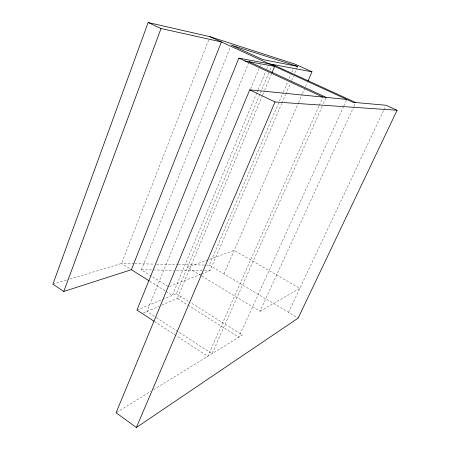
<?xml version="1.0" encoding="UTF-8"?>
<svg xmlns="http://www.w3.org/2000/svg" width="450" height="450" viewBox="0 0 450 450"><rect width="100%" height="100%" fill="white"/><g stroke="black" fill="none" stroke-linecap="round" stroke-linejoin="round"><path stroke-width="0.34" stroke-dasharray="2.25 1.69" d="M208.654 39.954L121.506 263.475L67.697 279.714M151.47 276.12L141.401 269.831L230.394 47.036M248.794 62.364L146.886 311.49L155.683 317.194M250.672 88.774L259.009 68.642M260.083 66.043L260.623 64.744M256.753 92.942L172.299 295.391L165.78 291.291M257.029 92.289L257.839 90.343M258.109 89.696L265.686 71.528M266.771 68.934L268.667 64.389M162.658 299.402L176.333 293.709L268.808 72.804M269.893 70.211L271.249 66.971M262.468 95.473L177.232 298.485L188.482 305.556M262.738 94.826L264.369 90.945M264.639 90.298L271.429 74.138M206.499 265.101L209.306 265.151L279.197 101.689M279.472 101.047L283.061 92.644M283.337 92.002L287.483 82.311M289.142 78.429L290.796 74.554M291.904 71.972L293.558 68.096M201.611 273.938L210.009 270.641L281.576 103.759M281.858 103.117L285.446 94.742M285.722 94.095L290.419 83.143M291.527 80.567L293.462 76.056M294.84 72.832L297.326 67.033M223.976 273.898L298.266 103.275M298.547 102.634L302.186 94.281M302.462 93.634L304.419 89.139M305.539 86.569L307.221 82.716M318.949 106.054L207.821 356.271L176.76 336.032M319.236 105.413L322.656 97.718M322.178 106.363L211.995 353.7L178.56 332.021M323.319 103.798L326.171 97.391M343.575 106.459L238.821 337.185L189.073 305.927M343.868 105.823L346.764 99.427M201.786 276.047L260.021 311.304L353.616 107.01M353.908 106.374L355.078 103.821M288.517 312.373L383.619 110.334M383.918 109.699L385.414 106.521M116.663 412.397L150.621 391.483M153.602 389.649L242.342 335.014L190.721 302.715M260.021 311.304L299.812 288.371L234.203 250.408L208.479 259.701M143.359 313.003L159.154 306.231M161.736 305.128L181.226 296.775M136.946 310.095L162.017 299.666M200.964 274.191L168.654 286.847L152.066 276.491M207.821 259.937L187.38 267.328L201.184 275.687M52.903 284.181L67.028 279.917M141.401 269.831L173.604 270.214M176.406 270.248L203.709 270.568M204.407 270.579L210.009 270.641M134.151 263.717L121.506 263.475L131.406 269.696M134.848 263.728L153.816 264.094M156.628 264.144L177.699 264.549M178.403 264.561L205.796 265.084M209.306 265.151L298.142 318.111M176.333 293.709L190.125 302.344M149.782 281.239L165.189 290.919M156.274 317.571L177.975 331.644M154.491 321.525L176.175 335.649"/><path stroke-width="0.67" d="M308.059 80.786L311.974 71.792L295.217 64.221L209.931 36.686L148.134 22.5L52.903 284.181L63.782 291.476L131.406 269.696L149.186 280.868M63.782 291.476L161.016 28.519L221.406 41.946L131.406 269.696M311.974 71.792L238.866 58.117L136.946 310.095L153.9 321.142M346.764 99.427L249.716 89.831L116.066 412.762L136.378 427.5L298.142 318.111L397.097 110.261L386.01 105.249L353.048 102.308L209.931 36.686M271.969 72.844L274.686 66.375L245.053 60.981M136.378 427.5L275.034 101.964L397.097 110.261M272.334 64.378L355.663 102.544M249.058 61.712L326.171 97.391M238.866 58.117L322.937 97.071M148.134 22.5L161.016 28.519M249.716 89.831L275.034 101.964M297.608 66.392L262.772 59.546L231.176 45.084L297.608 66.392"/></g></svg>
